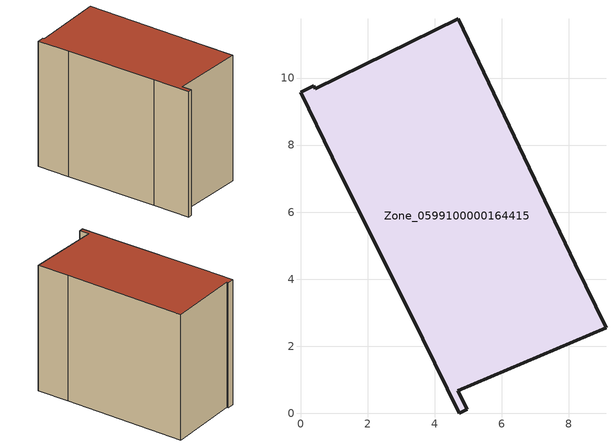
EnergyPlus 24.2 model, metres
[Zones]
Zone_0599100000164415
 floor ground (C_G): 0.94,7.64 0,9.58 0.4,9.77 0.44,9.68 4.71,11.77 8.2,4.44 9.12,2.55 4.69,0.68 4.97,0.11 4.74,0 3.65,2.22 z0
 wall outside (C_F): 0.44,9.68 0.4,9.77 0,9.58 0.94,7.64 3.65,2.22 4.74,0 4.97,0.11 4.69,0.68 9.12,2.55 8.2,4.44 4.71,11.77 0.44,9.68 z0:8.44
 roof outside (C_R): 4.69,0.68 9.12,2.55 8.2,4.44 4.71,11.77 0.44,9.68 0.4,9.77 0,9.58 0.94,7.64 3.65,2.22 4.74,0 4.97,0.11 z8.44
[BUILDING]
Pand.0599100000164415: North Axis=0; Terrain=City; Loads Convergence Tolerance Value=0.04; Temperature Convergence Tolerance Value=0.4; Solar Distribution=FullExterior; Maximum Number of Warmup Days=25; Minimum Number of Warmup Days=1
[Site:Location]
Rotterdam.The.Hague.AP_ZH_NLD Design_Conditions: Latitude=51.96; Longitude=4.45; Time Zone=1; Elevation=-4.5
[SITE:GROUNDTEMPERATURE:BUILDINGSURFACE]
18, 18, 18, 18, 18, 18, 18, 18, 18, 18, 18, 18
[MATERIAL] Thermal Absorptance=0.9; Solar Absorptance=0.7; Visible Absorptance=0.7
Name | Roughness | Thickness | Conductivity | Density | Specific Heat
G.TC.1946-1964 | MediumSmooth | 0.15 | 1 | 540 | 1210
F.TC.1946-1964 | Rough | 0.3 | 0.857143 | 1920 | 840
R.TC.1946-1964 | MediumRough | 0.2 | 0.235294 | 1500 | 1000
[CONSTRUCTION]
C_G: G.TC.1946-1964
C_F: F.TC.1946-1964
C_R: R.TC.1946-1964
[ZONE]
Zone_0599100000164415: Type=1; Multiplier=1; Ceiling Height=Autocalculate; Volume=Autocalculate; Floor Area=autocalculate; Part of Total Floor Area=Yes
[ZONEINFILTRATION:DESIGNFLOWRATE]
Infil_Zone_0599100000164415: Zone or ZoneList or Space or SpaceList=Zone_0599100000164415; Schedule=AlwaysOn; Design Flow Rate Calculation Method=Flow/Area; Flow Rate per Floor Area=0.003; Constant Term Coefficient=1; Temperature Term Coefficient=0; Velocity Term Coefficient=0; Velocity Squared Term Coefficient=0
[HVACTEMPLATE:ZONE:IDEALLOADSAIRSYSTEM]
Zone_0599100000164415: Maximum Heating Supply Air Temperature=50; Minimum Cooling Supply Air Temperature=13; Maximum Heating Supply Air Humidity Ratio=0.0156; Minimum Cooling Supply Air Humidity Ratio=0.0077; Heating Limit=NoLimit; Cooling Limit=NoLimit; Dehumidification Control Type=ConstantSensibleHeatRatio; Cooling Sensible Heat Ratio=0.7; Dehumidification Setpoint=60; Humidification Control Type=None; Humidification Setpoint=30; Outdoor Air Method=None; Outdoor Air Flow Rate per Person=0.00944; Outdoor Air Flow Rate per Zone Floor Area=0; Outdoor Air Flow Rate per Zone=0; Demand Controlled Ventilation Type=None; Outdoor Air Economizer Type=NoEconomizer; Heat Recovery Type=None; Sensible Heat Recovery Effectiveness=0.7; Latent Heat Recovery Effectiveness=0.65
[ZONECONTROL:THERMOSTAT]
ThermostatControl_Zone_0599100000164415: Zone or ZoneList=Zone_0599100000164415; Control Type Schedule=DualSetpointControlType; Control 1=Thermostat_Zone_0599100000164415; Temperature Difference Between Cutout And Setpoint=0
[THERMOSTATSETPOINT:DUALSETPOINT]
Thermostat_Zone_0599100000164415: Heating Setpoint Temperature Schedule=HeatingSetpoint_Zone_0599100000164415; Cooling Setpoint Temperature Schedule=CoolingSetpoint_Zone_0599100000164415
[SCHEDULE:COMPACT]
HeatingSetpoint_Zone_0599100000164415: Through: 12/31, For: AllDays, Until: 24:00, 21
CoolingSetpoint_Zone_0599100000164415: Through: 12/31, For: AllDays, Until: 24:00, 24
DualSetpointControlType: Through: 12/31, For: AllDays, Until: 24:00, 4
AlwaysOn: Through: 12/31, For: AllDays, Until: 24:00, 1
